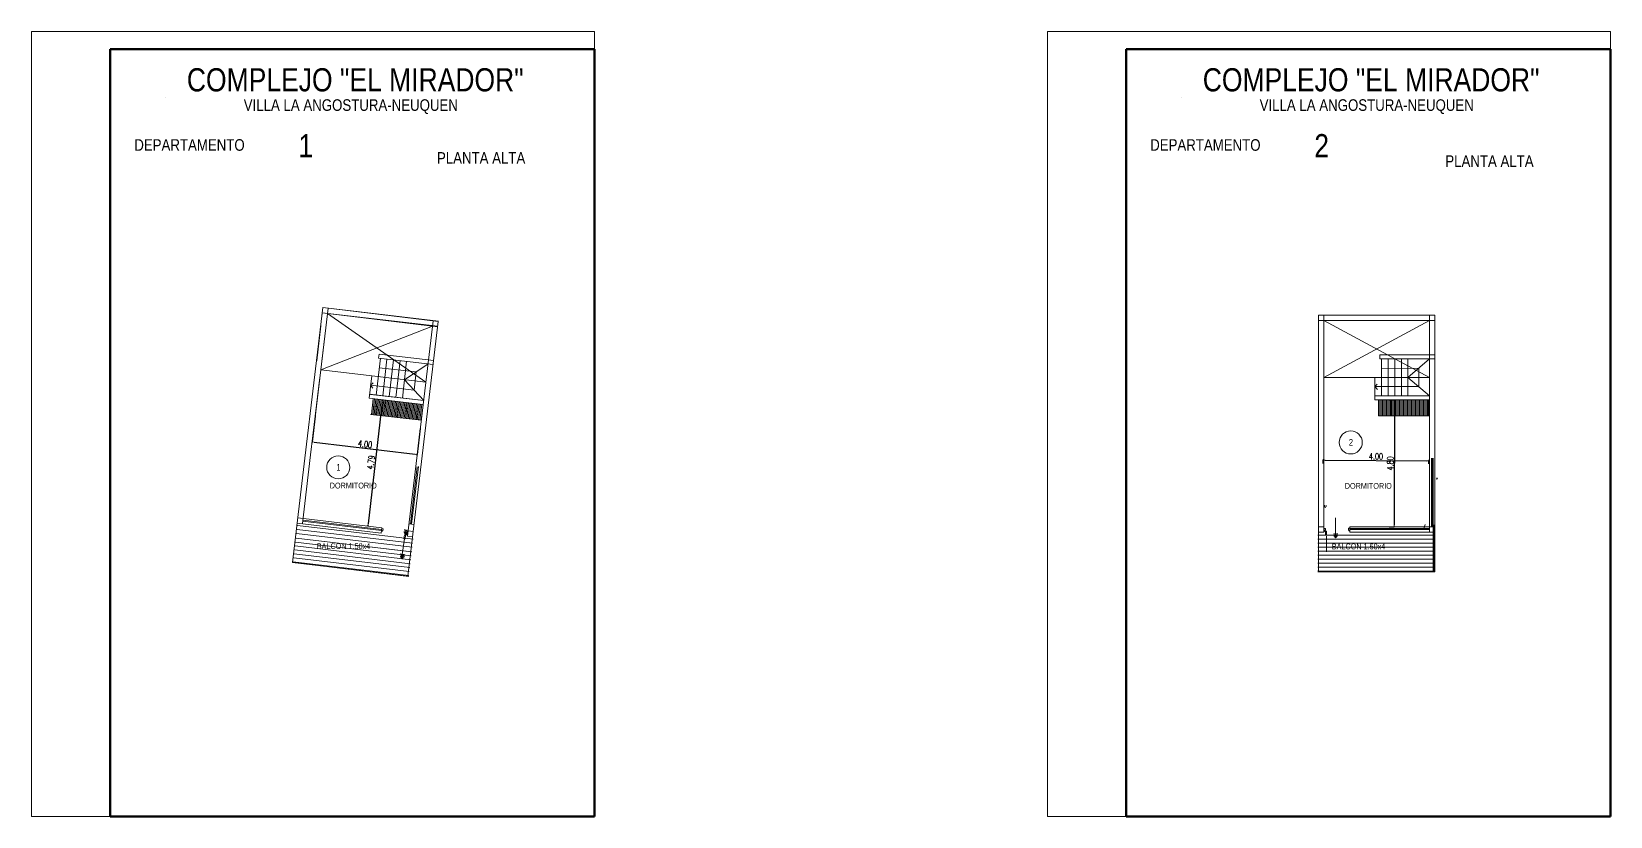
# Model space of a CAD drawing. Header units: millimetres. Extents: x 4525 to 9082, y 179 to 563.
# Drawn here: x 5166.3 to 5226, y 533 to 562.7 of the extents above; entities that cross this region are included whole.
import ezdxf

# ---------------------------------------------------------------- set-up
doc = ezdxf.new("R2010")
doc.units = ezdxf.units.MM
doc.header["$LTSCALE"] = 100
doc.layers.get('DEFPOINTS').update_dxf_attribs({"lineweight": 5})
for name, color, linetype, lineweight in [('003-Equipamiento', 251, 'Continuous', 9), ('004-Carpinterias', 1, 'Continuous', 18), ('006-Cotas parciales', 7, 'Continuous', 5), ('A01-Barrido', 250, 'Continuous', 5), ('A01-Carpinterias', 1, 'Continuous', 18), ('HATCH MUROS', 251, 'Continuous', 9)]:
    doc.layers.add(name, color=color, linetype=linetype, lineweight=lineweight)
doc.layers.add('CONT-MNR', color=47, linetype='Continuous')
doc.styles.add('AREAL', font='ARIALN.TTF')
doc.styles.add('COTAS', font='ROMANS.shx', dxfattribs={"width": 0.7})
doc.dimstyles.new('COTA40', dxfattribs={"dimscale": 0.4, "dimtxt": 0.3, "dimasz": 0.2, "dimexe": 0, "dimexo": 0, "dimgap": 0.09, "dimtad": 1, "dimzin": 0, "dimdsep": 46, "dimtxsty": 'COTAS', "dimblk1": 'COTA_N', "dimblk2": 'COTA_N', "dimsah": 1, "dimcen": 0.1, "dimclrd": 1, "dimclre": 8, "dimclrt": 5, "dimaunit": 1, "dimadec": 3, "dimazin": 0, "dimtfac": 1, "dimtix": 1, "dimtmove": 2, "dimatfit": 3, "dimldrblk": 'COTA_N', "dimfxl": 0, "dimtolj": 1, "dimtzin": 0, "dimarcsym": 0})

# ---------------------------------------------------------------- blocks, each defined once
blk = doc.blocks.new('COTA_N')
for p, q in [((-1, 0), (0, 0)), ((0, 0.5), (0, -0.5))]:
    blk.add_line(p, q)
at = {"const_width": 0.065}
blk.add_lwpolyline([(0.14, 0.14), (0.28, 0.28), (0, 0), (-0.14, -0.14), (-0.28, -0.28)], dxfattribs=at)
blk = doc.blocks.new('*D582')
at = {"layer": '006-Cotas parciales', "color": 8, "lineweight": -2, "ltscale": 100}
for p, q in [((5177.033, 548.147), (5176.916, 547.169)), ((5181.005, 547.673), (5180.888, 546.694))]:
    blk.add_line(p, q, dxfattribs=at)
at = {"layer": '006-Cotas parciales', "color": 1, "lineweight": -2, "ltscale": 100}
blk.add_line((5176.995, 547.159), (5180.808, 546.704), dxfattribs=at)
at = {"layer": 'DEFPOINTS', "color": 0, "ltscale": 100}
for p in [(5177.033, 548.147), (5181.005, 547.673), (5180.888, 546.694)]:
    blk.add_point(p, dxfattribs=at)
at = {"layer": '006-Cotas parciales', "color": 1, "lineweight": -2, "ltscale": 100, "xscale": 0.08000000000000003, "yscale": 0.08000000000000002, "zscale": 0.08000000000000007}
for p, rotation in [((5176.916, 547.169), 173.1886111111184), ((5180.888, 546.694), 353.1886111111185)]:
    blk.add_blockref('COTA_N', p, dxfattribs=dict(at, rotation=rotation))
at = {"layer": '006-Cotas parciales', "color": 5, "ltscale": 100, "insert": (5178.92, 547.087), "char_height": 0.12, "attachment_point": 5, "rotation": 353.18861, "style": 'COTAS'}
blk.add_mtext('\\A1;{\\H2x;4.00}', dxfattribs=at)
blk = doc.blocks.new('*D583')
at = {"layer": '006-Cotas parciales', "color": 1, "lineweight": -2, "ltscale": 100}
blk.add_line((5179.564, 548.68), (5179.033, 544.078), dxfattribs=at)
at = {"layer": '006-Cotas parciales', "color": 8, "lineweight": -2, "ltscale": 100}
for p, q in [((5179.574, 548.76), (5179.573, 548.76)), ((5179.024, 543.999), (5179.024, 543.999))]:
    blk.add_line(p, q, dxfattribs=at)
at = {"layer": 'DEFPOINTS', "color": 0, "ltscale": 100}
for p in [(5179.574, 548.76), (5179.024, 543.999), (5179.024, 543.999)]:
    blk.add_point(p, dxfattribs=at)
at = {"layer": '006-Cotas parciales', "color": 1, "lineweight": -2, "ltscale": 100, "xscale": 0.08000000000000002, "yscale": 0.08000000000000002, "zscale": 0.08000000000000007}
for p, rotation in [((5179.573, 548.76), 83.42136823390791), ((5179.024, 543.999), 263.4213682339079)]:
    blk.add_blockref('COTA_N', p, dxfattribs=dict(at, rotation=rotation))
at = {"layer": '006-Cotas parciales', "color": 5, "ltscale": 100, "insert": (5179.143, 546.397), "char_height": 0.12, "attachment_point": 5, "rotation": 83.42137, "style": 'COTAS'}
blk.add_mtext('\\A1;{\\H2x;4.79}', dxfattribs=at)
blk = doc.blocks.new('*D584')
at = {"layer": '006-Cotas parciales', "color": 8, "lineweight": -2, "ltscale": 100}
for p, q in [((5217.667, 548.76), (5217.863, 548.76)), ((5217.663, 543.961), (5217.859, 543.961))]:
    blk.add_line(p, q, dxfattribs=at)
at = {"layer": '006-Cotas parciales', "color": 1, "lineweight": -2, "ltscale": 100}
blk.add_line((5217.863, 548.68), (5217.859, 544.041), dxfattribs=at)
at = {"layer": 'DEFPOINTS', "color": 0, "ltscale": 100}
for p in [(5217.667, 548.76), (5217.663, 543.961), (5217.859, 543.961)]:
    blk.add_point(p, dxfattribs=at)
at = {"layer": '006-Cotas parciales', "color": 1, "lineweight": -2, "ltscale": 100, "xscale": 0.08, "yscale": 0.08000000000000002, "zscale": 0.08000000000000007}
for p, rotation in [((5217.863, 548.76), 89.95310620264293), ((5217.859, 543.961), 269.9531062026429)]:
    blk.add_blockref('COTA_N', p, dxfattribs=dict(at, rotation=rotation))
at = {"layer": '006-Cotas parciales', "color": 5, "ltscale": 100, "insert": (5217.705, 546.36), "char_height": 0.12, "attachment_point": 5, "rotation": 89.95311, "style": 'COTAS'}
blk.add_mtext('\\A1;{\\H2x;4.80}', dxfattribs=at)
blk = doc.blocks.new('*D585')
at = {"layer": '006-Cotas parciales', "color": 8, "lineweight": -2, "ltscale": 100}
for p, q in [((5215.168, 546.36), (5215.169, 546.48)), ((5219.166, 546.338), (5219.166, 546.458))]:
    blk.add_line(p, q, dxfattribs=at)
at = {"layer": '006-Cotas parciales', "color": 1, "lineweight": -2, "ltscale": 100}
blk.add_line((5215.249, 546.48), (5219.086, 546.459), dxfattribs=at)
at = {"layer": 'DEFPOINTS', "color": 0, "ltscale": 100}
for p in [(5215.168, 546.36), (5219.166, 546.458), (5219.166, 546.338)]:
    blk.add_point(p, dxfattribs=at)
at = {"layer": '006-Cotas parciales', "color": 1, "lineweight": -2, "ltscale": 100, "xscale": 0.08000000000000002, "yscale": 0.08000000000000002, "zscale": 0.08000000000000007}
for p, rotation in [((5215.169, 546.48), 179.6898094027307), ((5219.166, 546.458), 359.6898094027307)]:
    blk.add_blockref('COTA_N', p, dxfattribs=dict(at, rotation=rotation))
at = {"layer": '006-Cotas parciales', "color": 5, "ltscale": 100, "insert": (5217.169, 546.625), "char_height": 0.12, "attachment_point": 5, "rotation": 359.68981, "style": 'COTAS'}
blk.add_mtext('\\A1;{\\H2x;4.00}', dxfattribs=at)

msp = doc.modelspace()

# ---------------------------------------------------------------- linework, layer by layer
at = {"layer": '003-Equipamiento'}
for p, q in [((5218.979, 543.759, 2.923), (5218.948, 543.759, 2.923)), ((5218.979, 543.88, 2.923), (5219.022, 544.054, 2.923))]:
    msp.add_line(p, q, dxfattribs=at)
at = {"layer": '004-Carpinterias', "color": 1, "linetype": 'Continuous', "extrusion": (-0.000864825, 0.14594, 0.989293)}
for p, q in [((5219.458, 545.797, 2.047), (5219.448, 545.797, 2.047)), ((5219.474, 545.763, 2.052), (5219.459, 545.763, 2.052)), ((5219.474, 545.763, 2.052), (5219.459, 545.763, 2.052)), ((5219.5, 545.778, 2.05), (5219.473, 545.777, 2.05)), ((5219.473, 545.777, 2.05), (5219.474, 545.763, 2.052)), ((5219.5, 545.797, 2.047), (5219.51, 545.797, 2.047)), ((5215.227, 544.77, 2.04), (5215.217, 544.77, 2.04)), ((5215.217, 544.77, 2.04), (5215.217, 544.723, 2.047)), ((5215.227, 544.723, 2.047), (5215.217, 544.723, 2.047)), ((5215.243, 544.688, 2.052), (5215.228, 544.688, 2.052)), ((5215.243, 544.688, 2.052), (5215.228, 544.688, 2.052)), ((5215.243, 544.703, 2.05), (5215.243, 544.688, 2.052)), ((5215.27, 544.703, 2.05), (5215.243, 544.703, 2.05)), ((5215.269, 544.77, 2.04), (5215.279, 544.77, 2.04)), ((5215.269, 544.723, 2.047), (5215.279, 544.723, 2.047)), ((5215.279, 544.77, 2.04), (5215.279, 544.723, 2.047)), ((5215.62, 543.623, 2.04), (5215.61, 543.623, 2.04)), ((5215.61, 543.623, 2.04), (5215.611, 543.576, 2.047)), ((5215.662, 543.705, 2.028), (5215.62, 543.705, 2.028)), ((5215.662, 543.624, 2.04), (5215.672, 543.624, 2.04)), ((5215.672, 543.624, 2.04), (5215.673, 543.576, 2.047)), ((5215.621, 543.576, 2.047), (5215.611, 543.576, 2.047)), ((5215.636, 543.541, 2.052), (5215.621, 543.541, 2.052)), ((5215.636, 543.541, 2.052), (5215.621, 543.541, 2.052)), ((5215.636, 543.556, 2.05), (5215.636, 543.541, 2.052)), ((5215.663, 543.556, 2.05), (5215.636, 543.556, 2.05)), ((5215.663, 543.576, 2.047), (5215.673, 543.576, 2.047))]:
    msp.add_line(p, q, dxfattribs=at)
at = {"layer": '004-Carpinterias', "color": 1, "linetype": 'Continuous'}
for p, q in [((5219.5, 545.778, 2.05), (5219.473, 545.777, 2.05)), ((5215.27, 544.703, 2.05), (5215.243, 544.703, 2.05)), ((5180.422, 543.696, 3.979), (5180.449, 543.692, 3.979)), ((5215.663, 543.556, 2.05), (5215.636, 543.556, 2.05)), ((5180.282, 542.776, 3.979), (5180.308, 542.772, 3.979)), ((5180.311, 542.772, 3.979), (5180.338, 542.768, 3.979))]:
    msp.add_line(p, q, dxfattribs=at)
at = {"layer": '004-Carpinterias', "linetype": 'Continuous', "extrusion": (-0.000864825, 0.14594, 0.989293)}
for p, q in [((5215.641, 543.705, 2.028), (5215.637, 544.298, 1.941)), ((5215.253, 543.645, 1.941), (5215.252, 543.793, 1.919)), ((5215.297, 543.015, 2.05), (5215.293, 543.609, 1.962)), ((5215.294, 543.794, 1.919), (5215.295, 543.645, 1.941)), ((5215.621, 543.541, 2.052), (5215.62, 543.705, 2.028)), ((5215.662, 543.705, 2.028), (5215.663, 543.556, 2.05))]:
    msp.add_line(p, q, dxfattribs=at)
at = {"layer": '004-Carpinterias', "linetype": 'Continuous', "extrusion": (0.021024, 0.14442, 0.989293)}
for p, q in [((5180.41, 543.657, 3.848), (5180.389, 543.51, 3.87)), ((5180.443, 543.842, 3.957), (5180.422, 543.696, 3.979)), ((5180.43, 543.504, 3.87), (5180.452, 543.651, 3.848)), ((5180.461, 543.675, 3.981), (5180.485, 543.836, 3.957)), ((5180.324, 542.919, 3.957), (5180.409, 543.507, 3.87)), ((5180.303, 542.923, 3.957), (5180.282, 542.776, 3.979)), ((5180.333, 542.919, 3.957), (5180.311, 542.772, 3.979)), ((5180.321, 542.755, 3.981), (5180.345, 542.916, 3.957)), ((5180.351, 542.751, 3.981), (5180.374, 542.913, 3.957))]:
    msp.add_line(p, q, dxfattribs=at)
at = {"layer": '004-Carpinterias', "color": 1, "linetype": 'Continuous', "extrusion": (0.021024, 0.14442, 0.989293)}
for p, q in [((5180.422, 543.764, 3.969), (5180.415, 543.717, 3.976)), ((5180.425, 543.715, 3.976), (5180.415, 543.717, 3.976)), ((5180.431, 543.762, 3.969), (5180.422, 543.764, 3.969)), ((5180.422, 543.696, 3.979), (5180.449, 543.692, 3.979)), ((5180.443, 543.842, 3.957), (5180.485, 543.836, 3.957)), ((5180.449, 543.692, 3.979), (5180.446, 543.677, 3.981)), ((5180.446, 543.677, 3.981), (5180.461, 543.675, 3.981)), ((5180.446, 543.677, 3.981), (5180.461, 543.675, 3.981)), ((5180.466, 543.709, 3.976), (5180.476, 543.708, 3.976)), ((5180.473, 543.756, 3.969), (5180.483, 543.755, 3.969)), ((5180.483, 543.755, 3.969), (5180.476, 543.708, 3.976)), ((5180.281, 542.844, 3.969), (5180.275, 542.797, 3.976)), ((5180.285, 542.795, 3.976), (5180.275, 542.797, 3.976)), ((5180.291, 542.842, 3.969), (5180.281, 542.844, 3.969)), ((5180.282, 542.776, 3.979), (5180.308, 542.772, 3.979)), ((5180.303, 542.923, 3.957), (5180.345, 542.916, 3.957)), ((5180.311, 542.84, 3.969), (5180.304, 542.793, 3.976)), ((5180.314, 542.792, 3.976), (5180.304, 542.793, 3.976)), ((5180.308, 542.772, 3.979), (5180.306, 542.757, 3.981)), ((5180.306, 542.757, 3.981), (5180.321, 542.755, 3.981)), ((5180.306, 542.757, 3.981), (5180.321, 542.755, 3.981)), ((5180.321, 542.839, 3.969), (5180.311, 542.84, 3.969)), ((5180.311, 542.772, 3.979), (5180.338, 542.768, 3.979)), ((5180.326, 542.789, 3.976), (5180.336, 542.788, 3.976)), ((5180.333, 542.919, 3.957), (5180.374, 542.913, 3.957)), ((5180.333, 542.836, 3.969), (5180.343, 542.835, 3.969)), ((5180.343, 542.835, 3.969), (5180.336, 542.788, 3.976)), ((5180.338, 542.768, 3.979), (5180.336, 542.754, 3.981)), ((5180.336, 542.754, 3.981), (5180.351, 542.751, 3.981)), ((5180.336, 542.754, 3.981), (5180.351, 542.751, 3.981)), ((5180.356, 542.786, 3.976), (5180.366, 542.784, 3.976)), ((5180.363, 542.833, 3.969), (5180.373, 542.831, 3.969)), ((5180.373, 542.831, 3.969), (5180.366, 542.784, 3.976))]:
    msp.add_line(p, q, dxfattribs=at)
at = {"layer": '004-Carpinterias', "ltscale": 0.01, "const_width": 0.02}
for points, elevation in [([(5180.408, 543.874), (5180.388, 543.736)], 3.979), ([(5180.527, 543.857), (5180.507, 543.719)], 3.979), ([(5215.581, 543.731), (5215.582, 543.591)], 2.05), ([(5215.701, 543.732), (5215.702, 543.592)], 2.05), ([(5180.268, 542.954), (5180.248, 542.816)], 3.979), ([(5180.298, 542.951), (5180.278, 542.812)], 3.979), ([(5180.387, 542.937), (5180.367, 542.799)], 3.979), ([(5180.417, 542.934), (5180.397, 542.795)], 3.979)]:
    msp.add_lwpolyline(points, dxfattribs=dict(at, elevation=elevation))
at = {"layer": 'A01-Barrido', "linetype": 'Continuous', "extrusion": (0.021024, 0.14442, 0.989293)}
msp.add_circle((-5048.103, -1270.246, 189.339), 0.0075, dxfattribs=at)
at = {"layer": 'A01-Barrido', "linetype": 'Continuous', "extrusion": (-0.000864825, 0.14594, 0.989293)}
msp.add_circle((-5218.376, -507.389, 74.851), 0.0075, dxfattribs=at)
at = {"layer": 'A01-Carpinterias', "linetype": 'Continuous', "extrusion": (0.021024, 0.14442, 0.989293)}
for p, q in [((5179.537, 543.793, 3.847), (5179.538, 543.803, 3.845)), ((5179.571, 543.788, 3.847), (5179.537, 543.793, 3.847)), ((5179.551, 543.891, 3.832), (5179.549, 543.881, 3.833)), ((5179.551, 543.891, 3.832), (5179.6, 543.884, 3.832)), ((5179.575, 543.818, 3.842), (5179.571, 543.788, 3.847)), ((5179.59, 543.815, 3.842), (5179.575, 543.818, 3.842)), ((5179.59, 543.815, 3.842), (5179.6, 543.884, 3.832)), ((5180.452, 543.651, 3.848), (5180.41, 543.657, 3.848)), ((5180.451, 543.69, 1.924), (5180.461, 543.759, 1.914)), ((5180.451, 543.69, 1.924), (5180.466, 543.688, 1.924)), ((5180.511, 543.751, 1.914), (5180.461, 543.759, 1.914)), ((5180.466, 543.688, 1.924), (5180.462, 543.659, 1.928)), ((5180.462, 543.659, 1.928), (5180.496, 543.654, 1.928)), ((5180.496, 543.654, 1.928), (5180.511, 543.751, 1.914)), ((5180.43, 543.504, 3.87), (5180.389, 543.51, 3.87))]:
    msp.add_line(p, q, dxfattribs=at)
at = {"layer": 'A01-Carpinterias', "linetype": 'Continuous', "extrusion": (-0.000864825, 0.14594, 0.989293)}
for p, q in [((5215.208, 543.901, -0.016), (5215.258, 543.902, -0.016)), ((5215.208, 543.803, -0.001), (5215.208, 543.901, -0.016)), ((5215.243, 543.803, -0.001), (5215.208, 543.803, -0.001)), ((5215.258, 543.833, -0.006), (5215.243, 543.832, -0.006)), ((5215.243, 543.832, -0.006), (5215.243, 543.803, -0.001)), ((5215.252, 543.793, 1.919), (5215.294, 543.794, 1.919)), ((5215.253, 543.645, 1.941), (5215.295, 543.645, 1.941)), ((5215.258, 543.833, -0.006), (5215.258, 543.902, -0.016)), ((5216.128, 543.838, 1.913), (5216.128, 543.907, 1.903)), ((5216.178, 543.907, 1.903), (5216.128, 543.907, 1.903)), ((5216.128, 543.838, 1.913), (5216.143, 543.838, 1.913)), ((5216.143, 543.838, 1.913), (5216.143, 543.808, 1.917)), ((5216.143, 543.808, 1.917), (5216.178, 543.808, 1.917)), ((5216.178, 543.907, 1.903), (5216.178, 543.897, 1.904)), ((5216.178, 543.808, 1.917), (5216.178, 543.818, 1.916))]:
    msp.add_line(p, q, dxfattribs=at)
at = {"layer": 'CONT-MNR', "ltscale": 100}
for p, q in [((5171.375, 560.191, -1.005), (5171.375, 560.191, -1.005)), ((5209.811, 560.191, -1.005), (5209.811, 560.191, -1.005))]:
    msp.add_line(p, q, dxfattribs=at)
at = {"layer": 'HATCH MUROS', "color": 0, "ltscale": 100}
for p, q in [((5166.301, 562.681), (5187.6, 562.681)), ((5166.301, 562.681), (5166.301, 533.014)), ((5187.6, 562.681), (5187.6, 533.014)), ((5204.737, 562.681), (5226.037, 562.681)), ((5204.737, 562.681), (5204.737, 533.014)), ((5226.037, 562.681), (5226.037, 533.014)), ((5177.321, 552.246, 1.919), (5177.236, 551.512, 1.919)), ((5181.668, 551.54, 1.919), (5177.298, 552.048, 1.919)), ((5181.691, 551.738, 1.919), (5177.321, 552.246, 1.919)), ((5177.52, 552.223, 1.919), (5177.434, 551.489, 1.919)), ((5177.241, 551.557, 1.919), (5177.088, 550.241, 1.919)), ((5177.434, 551.489, 1.919), (5177.287, 550.218, 1.919)), ((5219.393, 551.96, 1.919), (5214.994, 551.96, 1.919)), ((5219.393, 551.76, 1.919), (5214.994, 551.76, 1.919)), ((5179.499, 550.332, 1.919), (5179.337, 548.942, 1.919)), ((5179.499, 550.332, 1.919), (5179.337, 548.942, 1.919)), ((5179.447, 550.489, 1.919), (5179.43, 550.34, 1.919)), ((5181.501, 550.1, 1.919), (5179.43, 550.34, 1.919)), ((5181.518, 550.249, 1.919), (5179.447, 550.489, 1.919)), ((5179.747, 550.303, 1.919), (5179.585, 548.913, 1.919)), ((5179.995, 550.274, 1.919), (5179.834, 548.884, 1.919)), ((5180.244, 550.246, 1.919), (5180.082, 548.855, 1.919)), ((5180.492, 550.217, 1.919), (5180.33, 548.826, 1.919)), ((5219.393, 550.46, 1.919), (5217.309, 550.46, 1.919)), ((5217.309, 550.46, 1.919), (5217.309, 550.31, 1.919)), ((5219.393, 550.31, 1.919), (5217.309, 550.31, 1.919)), ((5217.378, 550.31, 1.919), (5217.378, 548.91, 1.919)), ((5217.378, 550.31, 1.919), (5217.378, 548.91, 1.919)), ((5217.628, 550.31, 1.919), (5217.628, 548.91, 1.919)), ((5217.878, 550.31, 1.919), (5217.878, 548.91, 1.919)), ((5218.128, 550.31, 1.919), (5218.128, 548.91, 1.919)), ((5218.378, 550.31, 1.919), (5218.378, 548.91, 1.919)), ((5218.378, 549.61, 1.919), (5219.193, 550.31, 1.919)), ((5177.242, 549.896, 1.919), (5181.221, 549.427, 1.919)), ((5179.17, 549.666, 1.919), (5179.071, 548.821, 1.919)), ((5180.411, 549.521, 1.919), (5181.302, 550.123, 1.919)), ((5215.194, 549.61, 1.919), (5219.193, 549.61, 1.919)), ((5217.128, 549.61, 1.919), (5217.128, 548.91, 1.919)), ((5218.378, 549.61, 1.919), (5219.193, 548.91, 1.919)), ((5180.411, 549.521, 1.919), (5181.141, 548.732, 1.919)), ((5181.123, 548.583, 1.919), (5179.071, 548.821, 1.919)), ((5181.141, 548.732, 1.919), (5179.089, 548.97, 1.919)), ((5181.141, 548.732, 1.919), (5179.118, 548.967, 1.919)), ((5179.226, 548.799, 1.919), (5179.158, 548.203, 1.919)), ((5179.275, 548.794, 1.919), (5179.207, 548.198, 1.919)), ((5179.275, 548.794, 1.919), (5179.207, 548.198, 1.919)), ((5179.253, 548.595, 1.919), (5179.207, 548.198, 1.919)), ((5179.325, 548.788, 1.919), (5179.257, 548.192, 1.919)), ((5179.302, 548.589, 1.919), (5179.257, 548.192, 1.919)), ((5179.375, 548.782, 1.919), (5179.307, 548.186, 1.919)), ((5179.352, 548.583, 1.919), (5179.307, 548.186, 1.919)), ((5179.424, 548.777, 1.919), (5179.356, 548.181, 1.919)), ((5179.424, 548.777, 1.919), (5179.356, 548.181, 1.919)), ((5179.474, 548.771, 1.919), (5179.406, 548.175, 1.919)), ((5179.451, 548.572, 1.919), (5179.406, 548.175, 1.919)), ((5179.524, 548.765, 1.919), (5179.456, 548.169, 1.919)), ((5179.501, 548.566, 1.919), (5179.456, 548.169, 1.919)), ((5179.574, 548.76, 1.919), (5179.506, 548.164, 1.919)), ((5179.623, 548.754, 1.919), (5179.555, 548.158, 1.919)), ((5179.673, 548.748, 1.919), (5179.605, 548.152, 1.919)), ((5179.65, 548.549, 1.919), (5179.605, 548.152, 1.919)), ((5179.723, 548.743, 1.919), (5179.655, 548.147, 1.919)), ((5179.772, 548.737, 1.919), (5179.704, 548.141, 1.919)), ((5179.822, 548.731, 1.919), (5179.754, 548.135, 1.919)), ((5179.872, 548.726, 1.919), (5179.804, 548.13, 1.919)), ((5179.849, 548.527, 1.919), (5179.804, 548.13, 1.919)), ((5179.921, 548.72, 1.919), (5179.853, 548.124, 1.919)), ((5179.971, 548.714, 1.919), (5179.903, 548.118, 1.919)), ((5180.021, 548.709, 1.919), (5179.953, 548.113, 1.919)), ((5180.07, 548.703, 1.919), (5180.002, 548.107, 1.919)), ((5180.12, 548.697, 1.919), (5180.052, 548.101, 1.919)), ((5180.097, 548.498, 1.919), (5180.052, 548.101, 1.919)), ((5180.17, 548.692, 1.919), (5180.102, 548.096, 1.919)), ((5180.147, 548.493, 1.919), (5180.102, 548.096, 1.919)), ((5180.219, 548.686, 1.919), (5180.151, 548.09, 1.919)), ((5180.269, 548.68, 1.919), (5180.201, 548.084, 1.919)), ((5180.319, 548.675, 1.919), (5180.251, 548.079, 1.919)), ((5180.296, 548.476, 1.919), (5180.251, 548.079, 1.919)), ((5180.368, 548.669, 1.919), (5180.3, 548.073, 1.919)), ((5180.418, 548.663, 1.919), (5180.35, 548.067, 1.919)), ((5180.468, 548.658, 1.919), (5180.4, 548.062, 1.919)), ((5180.517, 548.652, 1.919), (5180.449, 548.056, 1.919)), ((5180.495, 548.453, 1.919), (5180.449, 548.056, 1.919)), ((5180.567, 548.646, 1.919), (5180.499, 548.05, 1.919)), ((5180.617, 548.641, 1.919), (5180.549, 548.045, 1.919)), ((5180.666, 548.635, 1.919), (5180.598, 548.039, 1.919)), ((5180.716, 548.629, 1.919), (5180.648, 548.033, 1.919)), ((5180.693, 548.43, 1.919), (5180.648, 548.033, 1.919)), ((5180.766, 548.624, 1.919), (5180.698, 548.028, 1.919)), ((5180.815, 548.618, 1.919), (5180.747, 548.022, 1.919)), ((5180.865, 548.612, 1.919), (5180.797, 548.016, 1.919)), ((5180.915, 548.607, 1.919), (5180.847, 548.011, 1.919)), ((5180.892, 548.408, 1.919), (5180.847, 548.011, 1.919)), ((5180.965, 548.601, 1.919), (5180.896, 548.005, 1.919)), ((5181.014, 548.595, 1.919), (5180.946, 547.999, 1.919)), ((5181.064, 548.59, 1.919), (5180.996, 547.994, 1.919)), ((5181.091, 548.385, 1.919), (5181.046, 547.988, 1.919)), ((5219.193, 548.91, 1.919), (5217.128, 548.91, 1.919)), ((5219.193, 548.76, 1.919), (5217.128, 548.76, 1.919)), ((5219.193, 548.91, 1.919), (5217.157, 548.91, 1.919)), ((5217.26, 548.76, 1.919), (5217.26, 548.16, 1.919)), ((5217.31, 548.76, 1.919), (5217.31, 548.16, 1.919)), ((5217.36, 548.76, 1.919), (5217.36, 548.16, 1.919)), ((5217.41, 548.76, 1.919), (5217.41, 548.16, 1.919)), ((5217.46, 548.76, 1.919), (5217.46, 548.16, 1.919)), ((5217.46, 548.559, 1.919), (5217.46, 548.16, 1.919)), ((5217.51, 548.76, 1.919), (5217.51, 548.16, 1.919)), ((5217.56, 548.76, 1.919), (5217.56, 548.16, 1.919)), ((5217.61, 548.76, 1.919), (5217.61, 548.16, 1.919)), ((5217.66, 548.76, 1.919), (5217.66, 548.16, 1.919)), ((5217.66, 548.559, 1.919), (5217.66, 548.16, 1.919)), ((5217.71, 548.76, 1.919), (5217.71, 548.16, 1.919)), ((5217.76, 548.76, 1.919), (5217.76, 548.16, 1.919)), ((5217.81, 548.76, 1.919), (5217.81, 548.16, 1.919)), ((5217.86, 548.76, 1.919), (5217.86, 548.16, 1.919)), ((5217.86, 548.559, 1.919), (5217.86, 548.16, 1.919)), ((5217.91, 548.76, 1.919), (5217.91, 548.16, 1.919)), ((5217.96, 548.76, 1.919), (5217.96, 548.16, 1.919)), ((5218.01, 548.76, 1.919), (5218.01, 548.16, 1.919)), ((5218.06, 548.76, 1.919), (5218.06, 548.16, 1.919)), ((5218.06, 548.559, 1.919), (5218.06, 548.16, 1.919)), ((5218.11, 548.76, 1.919), (5218.11, 548.16, 1.919)), ((5218.16, 548.76, 1.919), (5218.16, 548.16, 1.919)), ((5218.21, 548.76, 1.919), (5218.21, 548.16, 1.919)), ((5218.21, 548.559, 1.919), (5218.21, 548.16, 1.919)), ((5218.26, 548.76, 1.919), (5218.26, 548.16, 1.919)), ((5218.26, 548.559, 1.919), (5218.26, 548.16, 1.919)), ((5218.31, 548.76, 1.919), (5218.31, 548.16, 1.919)), ((5218.36, 548.76, 1.919), (5218.36, 548.16, 1.919)), ((5218.41, 548.76, 1.919), (5218.41, 548.16, 1.919)), ((5218.46, 548.76, 1.919), (5218.46, 548.16, 1.919)), ((5218.51, 548.76, 1.919), (5218.51, 548.16, 1.919)), ((5218.51, 548.559, 1.919), (5218.51, 548.16, 1.919)), ((5218.56, 548.76, 1.919), (5218.56, 548.16, 1.919)), ((5218.61, 548.76, 1.919), (5218.61, 548.16, 1.919)), ((5218.66, 548.76, 1.919), (5218.66, 548.16, 1.919)), ((5218.71, 548.76, 1.919), (5218.71, 548.16, 1.919)), ((5218.71, 548.559, 1.919), (5218.71, 548.16, 1.919)), ((5218.76, 548.76, 1.919), (5218.76, 548.16, 1.919)), ((5218.81, 548.76, 1.919), (5218.81, 548.16, 1.919)), ((5218.86, 548.76, 1.919), (5218.86, 548.16, 1.919)), ((5218.86, 548.559, 1.919), (5218.86, 548.16, 1.919)), ((5218.91, 548.76, 1.919), (5218.91, 548.16, 1.919)), ((5218.91, 548.559, 1.919), (5218.91, 548.16, 1.919)), ((5218.96, 548.76, 1.919), (5218.96, 548.16, 1.919)), ((5218.96, 548.76, 1.919), (5218.96, 548.16, 1.919)), ((5219.01, 548.76, 1.919), (5219.01, 548.16, 1.919)), ((5219.01, 548.559, 1.919), (5219.01, 548.16, 1.919)), ((5219.06, 548.76, 1.919), (5219.06, 548.16, 1.919)), ((5219.06, 548.559, 1.919), (5219.06, 548.16, 1.919)), ((5219.11, 548.76, 1.919), (5219.11, 548.16, 1.919)), ((5219.11, 548.76, 1.919), (5219.11, 548.16, 1.919)), ((5219.11, 548.559, 1.919), (5219.11, 548.16, 1.919)), ((5219.16, 548.76, 1.919), (5219.16, 548.16, 1.919)), ((5181.046, 547.988, 1.919), (5179.124, 548.207, 1.919)), ((5217.26, 548.16, 1.919), (5219.194, 548.16, 1.919)), ((5179.525, 543.725, 1.919), (5179.549, 543.923, 1.919)), ((5180.519, 543.606, 1.919), (5180.543, 543.805, 1.919)), ((5180.774, 544.051, 1.919), (5180.575, 544.075, 1.919)), ((5215.194, 543.961, 1.919), (5214.994, 543.961, 1.919)), ((5215.194, 543.961, 1.919), (5214.994, 543.961, 1.919)), ((5215.194, 543.761, 1.919), (5214.994, 543.761, 1.919)), ((5214.994, 543.761, 1.919), (5215.194, 543.761, 1.919)), ((5215.194, 543.761, 1.919), (5214.994, 543.761, 1.919)), ((5214.994, 543.761, 1.919), (5215.194, 543.761, 1.919)), ((5215.194, 543.761, 1.919), (5214.994, 543.761, 1.919)), ((5215.191, 543.76, 1.919), (5215.191, 543.96, 1.919)), ((5216.182, 543.761, 1.919), (5216.182, 543.961, 1.919)), ((5219.395, 543.961, 1.919), (5216.182, 543.961, 1.919)), ((5219.394, 543.761, 1.919), (5216.182, 543.761, 1.919)), ((5216.182, 543.761, 1.919), (5219.394, 543.761, 1.919)), ((5219.394, 543.761, 1.919), (5216.182, 543.761, 1.919)), ((5216.182, 543.761, 1.919), (5219.394, 543.761, 1.919)), ((5219.394, 543.761, 1.919), (5216.182, 543.761, 1.919)), ((5219.394, 543.761, 1.919), (5216.182, 543.761, 1.919)), ((5219.394, 543.761, 1.919), (5216.182, 543.761, 1.919)), ((5176.31, 543.535, 1.919), (5180.68, 543.013, 1.919)), ((5176.31, 543.535, 1.919), (5180.68, 543.013, 1.919)), ((5176.311, 543.535, 1.919), (5180.68, 543.013, 1.919)), ((5180.68, 543.013, 1.919), (5176.311, 543.535, 1.919)), ((5180.68, 543.013, 1.919), (5176.311, 543.535, 1.919)), ((5176.312, 543.535, 1.919), (5180.682, 543.013, 1.919)), ((5176.312, 543.535, 1.919), (5180.682, 543.013, 1.919)), ((5180.682, 543.013, 1.919), (5176.313, 543.535, 1.919)), ((5180.682, 543.013, 1.919), (5176.313, 543.535, 1.919)), ((5176.2, 542.611, 1.919), (5180.569, 542.089, 1.919)), ((5180.569, 542.089, 1.919), (5176.2, 542.611, 1.919)), ((5176.2, 542.611, 1.919), (5180.569, 542.089, 1.919)), ((5180.569, 542.089, 1.919), (5176.2, 542.611, 1.919)), ((5176.2, 542.611, 1.919), (5180.569, 542.089, 1.919)), ((5176.202, 542.611, 1.919), (5180.572, 542.089, 1.919)), ((5176.202, 542.611, 1.919), (5180.572, 542.089, 1.919)), ((5180.572, 542.089, 1.919), (5176.203, 542.611, 1.919)), ((5180.572, 542.089, 1.919), (5176.203, 542.611, 1.919)), ((5214.963, 542.261, 1.919), (5219.363, 542.261, 1.919)), ((5219.363, 542.261, 1.919), (5214.963, 542.261, 1.919)), ((5214.963, 542.261, 1.919), (5219.363, 542.261, 1.919)), ((5219.363, 542.261, 1.919), (5214.963, 542.261, 1.919)), ((5214.963, 542.261, 1.919), (5219.363, 542.26, 1.919)), ((5219.364, 542.26, 1.919), (5214.963, 542.261, 1.919)), ((5214.963, 542.261, 1.919), (5219.363, 542.26, 1.919)), ((5219.364, 542.26, 1.919), (5214.963, 542.261, 1.919)), ((5219.394, 542.261, 1.919), (5214.993, 542.261, 1.919)), ((5187.6, 533.014), (5166.301, 533.014)), ((5226.037, 533.014), (5204.737, 533.014))]:
    msp.add_line(p, q, dxfattribs=at)
at = {"layer": 'HATCH MUROS', "color": 0, "lineweight": 50, "ltscale": 100}
for p, q in [((5169.278, 562.019), (5187.6, 562.019)), ((5169.278, 562.019), (5169.278, 533.014)), ((5187.6, 562.019), (5187.6, 533.014)), ((5207.715, 562.019), (5226.037, 562.019)), ((5207.715, 562.019), (5207.715, 533.014)), ((5226.037, 562.019), (5226.037, 533.014)), ((5187.6, 533.014), (5169.278, 533.014)), ((5226.037, 533.014), (5207.715, 533.014))]:
    msp.add_line(p, q, dxfattribs=at)
at = {"layer": 'HATCH MUROS', "color": 0, "linetype": 'ByBlock', "ltscale": 100}
for p, q in [((5177.321, 552.246, 1.919), (5176.642, 546.557, 1.919)), ((5177.52, 552.223, 1.919), (5176.988, 547.775, 1.919)), ((5177.297, 552.048, 1.919), (5181.666, 551.526, 1.919)), ((5177.321, 552.246, 1.919), (5181.69, 551.725, 1.919)), ((5177.496, 552.024, 1.919), (5181.214, 549.428, 1.919)), ((5177.242, 549.896, 1.919), (5181.468, 551.55, 1.919)), ((5181.491, 551.748, 1.919), (5181.339, 550.475, 1.919)), ((5181.69, 551.725, 1.919), (5181.538, 550.451, 1.919)), ((5214.994, 542.502, 1.919), (5214.994, 551.96, 1.919)), ((5214.994, 551.96, 1.919), (5219.394, 551.96, 1.919)), ((5214.994, 551.76, 1.919), (5219.394, 551.76, 1.919)), ((5215.191, 543.76, 1.919), (5215.194, 551.96, 1.919)), ((5215.194, 551.76, 1.919), (5219.193, 549.61, 1.919)), ((5215.194, 549.61, 1.919), (5219.194, 551.76, 1.919)), ((5219.194, 551.96, 1.919), (5219.194, 543.761, 1.919)), ((5219.394, 551.96, 1.919), (5219.394, 542.261, 1.919)), ((5181.339, 550.475, 1.919), (5180.519, 543.606, 1.919)), ((5181.538, 550.451, 1.919), (5180.54, 542.093, 1.919)), ((5177.208, 549.612, 1.919), (5176.858, 546.682, 1.919)), ((5219.394, 549.477, 1.919), (5219.394, 546.077, 1.919)), ((5217.128, 548.91, 1.919), (5217.128, 548.76, 1.919)), ((5176.858, 546.682, 1.919), (5176.547, 544.081, 1.919)), ((5219.194, 546.977, 1.919), (5219.194, 546.077, 1.919)), ((5219.395, 543.761, 1.919), (5219.391, 546.755, 1.919)), ((5176.642, 546.557, 1.919), (5176.173, 542.615, 1.919)), ((5219.195, 543.761, 1.919), (5219.191, 546.554, 1.919)), ((5214.994, 545.417, 1.919), (5214.993, 542.261, 1.919)), ((5215.194, 545.417, 1.919), (5215.191, 543.76, 1.919)), ((5176.374, 544.303, 1.919), (5179.549, 543.923, 1.919)), ((5176.351, 544.104, 1.919), (5179.525, 543.725, 1.919)), ((5176.351, 544.104, 1.919), (5179.525, 543.725, 1.919)), ((5180.519, 543.606, 1.919), (5180.718, 543.582, 1.919)), ((5180.543, 543.805, 1.919), (5180.741, 543.781, 1.919)), ((5214.994, 543.761, 1.919), (5215.191, 543.761, 1.919)), ((5216.182, 543.761, 1.919), (5219.395, 543.761, 1.919)), ((5176.173, 542.615, 1.919), (5180.54, 542.093, 1.919)), ((5214.993, 542.261, 1.919), (5214.993, 542.261, 1.919))]:
    msp.add_line(p, q, dxfattribs=at)
at = {"layer": 'HATCH MUROS', "color": 2, "ltscale": 100}
for p, q in [((5179.457, 549.972, 1.919), (5180.857, 549.822, 1.919)), ((5180.857, 549.822, 1.919), (5180.776, 549.127, 1.919)), ((5217.378, 549.947, 1.919), (5218.786, 549.96, 1.919)), ((5218.786, 549.96, 1.919), (5218.785, 549.26, 1.919)), ((5179.129, 549.318, 1.919), (5179.224, 549.4, 1.919)), ((5180.776, 549.127, 1.919), (5179.129, 549.318, 1.919)), ((5179.208, 549.199, 1.919), (5179.129, 549.318, 1.919)), ((5217.128, 549.26, 1.919), (5217.213, 549.352, 1.919)), ((5218.785, 549.26, 1.919), (5217.128, 549.26, 1.919)), ((5217.22, 549.151, 1.919), (5217.128, 549.26, 1.919))]:
    msp.add_line(p, q, dxfattribs=at)
at = {"layer": 'HATCH MUROS', "color": 3, "ltscale": 100}
for p, q in [((5180.892, 546.234, 1.919), (5180.633, 544.059, 1.919)), ((5180.934, 546.238, 1.919), (5180.674, 544.063, 1.919)), ((5219.263, 546.554, 1.919), (5219.263, 543.961, 1.919)), ((5219.294, 546.554, 1.919), (5219.294, 543.961, 1.919)), ((5219.332, 546.554, 1.919), (5219.332, 543.961, 1.919)), ((5179.541, 543.857, 1.919), (5176.575, 544.211, 1.919)), ((5179.537, 543.824, 1.919), (5176.557, 544.18, 1.919)), ((5216.182, 543.894, 1.919), (5219.182, 543.893, 1.919)), ((5216.182, 543.882, 1.919), (5219.191, 543.882, 1.919)), ((5216.182, 543.861, 1.919), (5219.196, 543.861, 1.919))]:
    msp.add_line(p, q, dxfattribs=at)
at = {"layer": 'HATCH MUROS', "color": 4, "ltscale": 100}
for p, q in [((5180.701, 543.192, 1.919), (5176.33, 543.714, 1.919)), ((5180.719, 543.341, 1.919), (5176.348, 543.863, 1.919)), ((5180.737, 543.489, 1.919), (5176.366, 544.012, 1.919)), ((5214.963, 543.641, 1.919), (5219.365, 543.64, 1.919)), ((5219.333, 544.041, 1.919), (5219.333, 542.261, 1.919)), ((5219.363, 544.033, 1.919), (5219.363, 542.261, 1.919)), ((5180.626, 542.566, 1.919), (5176.255, 543.088, 1.919)), ((5180.644, 542.715, 1.919), (5176.273, 543.237, 1.919)), ((5180.662, 542.864, 1.919), (5176.291, 543.386, 1.919)), ((5180.68, 543.013, 1.919), (5176.309, 543.535, 1.919)), ((5180.68, 543.013, 1.919), (5176.309, 543.535, 1.919)), ((5180.682, 543.013, 1.919), (5176.311, 543.535, 1.919)), ((5214.963, 543.491, 1.919), (5219.365, 543.49, 1.919)), ((5214.963, 543.491, 1.919), (5219.365, 543.49, 1.919)), ((5214.963, 543.341, 1.919), (5219.365, 543.34, 1.919)), ((5214.963, 543.191, 1.919), (5219.365, 543.19, 1.919)), ((5214.963, 543.041, 1.919), (5219.365, 543.04, 1.919)), ((5180.569, 542.089, 1.919), (5176.198, 542.612, 1.919)), ((5180.572, 542.089, 1.919), (5176.201, 542.612, 1.919)), ((5180.573, 542.119, 1.919), (5176.202, 542.641, 1.919)), ((5180.575, 542.119, 1.919), (5176.204, 542.641, 1.919)), ((5180.591, 542.268, 1.919), (5176.22, 542.79, 1.919)), ((5180.609, 542.417, 1.919), (5176.238, 542.939, 1.919)), ((5214.963, 542.891, 1.919), (5219.365, 542.89, 1.919)), ((5214.963, 542.741, 1.919), (5219.365, 542.74, 1.919)), ((5214.963, 542.591, 1.919), (5219.365, 542.59, 1.919)), ((5214.963, 542.441, 1.919), (5219.365, 542.44, 1.919)), ((5214.963, 542.291, 1.919), (5219.365, 542.29, 1.919)), ((5214.963, 542.261, 1.919), (5219.365, 542.26, 1.919))]:
    msp.add_line(p, q, dxfattribs=at)
at = {"layer": 'HATCH MUROS', "color": 0, "ltscale": 100}
for centre in [(5216.213, 547.15), (5177.903, 546.208)]:
    msp.add_circle(centre, 0.435, dxfattribs=at)

# ---------------------------------------------------------------- texts
at = {"style": 'AREAL'}
for s, height, p in [('COMPLEJO "EL MIRADOR"', 0.875, (5172.176, 560.422, -2.75)), ('COMPLEJO "EL MIRADOR"', 0.875, (5210.613, 560.422, -2.75)), ('VILLA LA ANGOSTURA-NEUQUEN', 0.4375, (5174.328, 559.685, -1.375)), ('VILLA LA ANGOSTURA-NEUQUEN', 0.4375, (5212.765, 559.685, -1.375)), ('DEPARTAMENTO ', 0.4375, (5170.188, 558.177, -1.375)), ('1', 0.875, (5176.398, 557.932, -2.75)), ('DEPARTAMENTO ', 0.4375, (5208.624, 558.177, -1.375)), ('2', 0.875, (5214.834, 557.932, -2.75)), ('PLANTA ALTA', 0.4375, (5181.639, 557.687, -1.375)), ('PLANTA ALTA', 0.4375, (5219.79, 557.567, -1.375)), ('2', 0.25, (5216.139, 547.028, -1.1)), ('1', 0.25, (5177.829, 546.085, -1.1)), ('DORMITORIO', 0.2188, (5177.581, 545.411, -0.688)), ('DORMITORIO', 0.2188, (5215.986, 545.399, -0.688)), ('BALCON 1.50x4', 0.21875, (5177.091, 543.121, 1.231)), ('BALCON 1.50x4', 0.21875, (5215.496, 543.109, 1.231))]:
    msp.add_text(s, height=height, dxfattribs=at).set_placement(p)

# ---------------------------------------------------------------- dimensions: what is measured, and where the dimension line sits
at = {"layer": '006-Cotas parciales', "ltscale": 100}
for p1, p2, distance, picture, middle in [((5179.574, 548.76, 1.919), (5179.024, 543.999, 1.919), -0.001, '*D583', (5179.143, 546.397, 1.919)), ((5217.667, 548.76, 1.919), (5217.663, 543.961, 1.919), 0.196, '*D584', (5217.705, 546.36, 1.919)), ((5215.168, 546.36, 1.919), (5219.166, 546.338, 1.919), 0.12, '*D585', (5217.169, 546.625, 1.919))]:
    dim = msp.add_aligned_dim(p1=p1, p2=p2, distance=distance, text='{\\H2x;<>}', dimstyle='COTA40', dxfattribs=at)
    dim.commit()
    dim.dimension.update_dxf_attribs({"geometry": picture, "text_midpoint": middle})
at = {"layer": '006-Cotas parciales', "color": 0, "ltscale": 100}
dim = msp.add_aligned_dim(p1=(5177.033, 548.147, 1.919), p2=(5181.005, 547.673, 1.919), distance=-0.985, text='{\\H2x;<>}', dimstyle='COTA40', dxfattribs=at)
dim.commit()
dim.dimension.update_dxf_attribs({"geometry": '*D582', "text_midpoint": (5178.92, 547.087, 1.919)})

doc.saveas('drawing.dxf')
